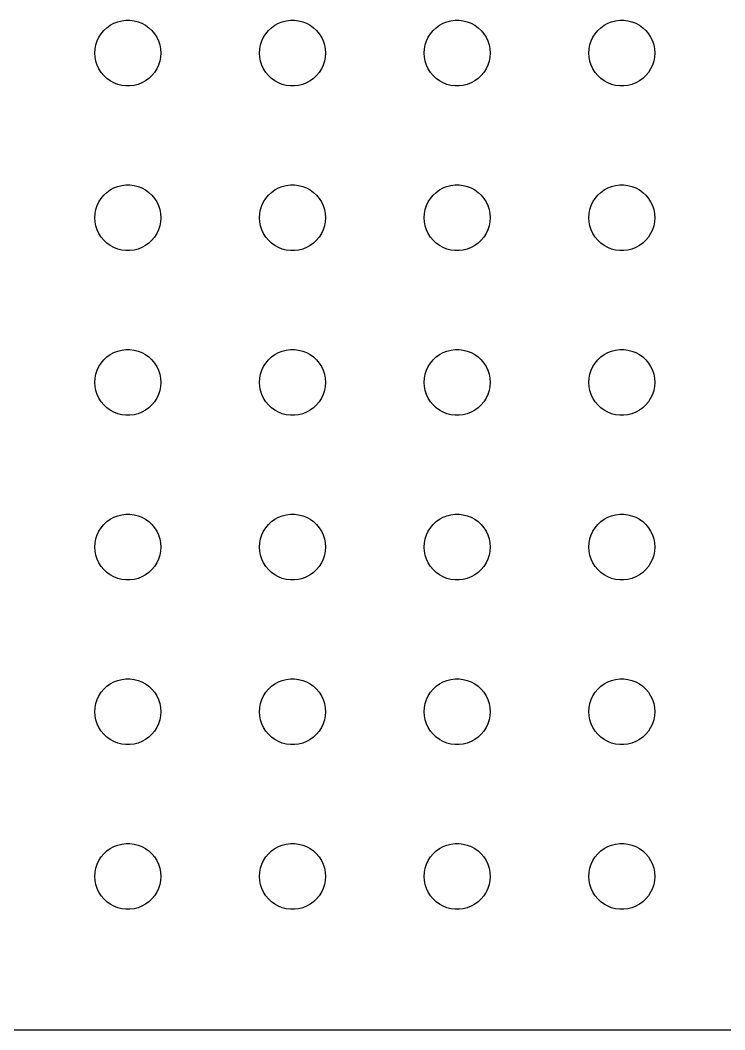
# Model space of a CAD drawing. Header units: metres. Extents: x -134 to 134, y 290 to 736.
# Drawn here: x -102.4 to -70.31, y 632.01 to 678 of the extents above; entities that cross this region are included whole.
import ezdxf

# ---------------------------------------------------------------- set-up
doc = ezdxf.new("R2010")
doc.units = ezdxf.units.M

msp = doc.modelspace()

# ---------------------------------------------------------------- linework, layer by layer
for p, q in [((-98.3037, 677.766), (-98.1387, 677.857)), ((-98.1387, 677.857), (-97.9635, 677.927)), ((-97.9635, 677.927), (-97.7811, 677.973)), ((-97.7811, 677.973), (-97.5942, 677.997)), ((-97.5942, 677.997), (-97.4058, 677.997)), ((-97.4058, 677.997), (-97.2189, 677.973)), ((-97.2189, 677.973), (-97.0365, 677.927)), ((-97.0365, 677.927), (-96.8613, 677.857)), ((-96.8613, 677.857), (-96.6963, 677.766)), ((-90.8037, 677.766), (-90.6387, 677.857)), ((-90.6387, 677.857), (-90.4635, 677.927)), ((-90.4635, 677.927), (-90.2811, 677.973)), ((-90.2811, 677.973), (-90.0942, 677.997)), ((-90.0942, 677.997), (-89.9058, 677.997)), ((-89.9058, 677.997), (-89.7189, 677.973)), ((-89.7189, 677.973), (-89.5365, 677.927)), ((-89.5365, 677.927), (-89.3613, 677.857)), ((-89.3613, 677.857), (-89.1963, 677.766)), ((-83.3037, 677.766), (-83.1387, 677.857)), ((-83.1387, 677.857), (-82.9635, 677.927)), ((-82.9635, 677.927), (-82.7811, 677.973)), ((-82.7811, 677.973), (-82.5942, 677.997)), ((-82.5942, 677.997), (-82.4058, 677.997)), ((-82.4058, 677.997), (-82.2189, 677.973)), ((-82.2189, 677.973), (-82.0365, 677.927)), ((-82.0365, 677.927), (-81.8613, 677.857)), ((-81.8613, 677.857), (-81.6963, 677.766)), ((-75.8037, 677.766), (-75.6387, 677.857)), ((-75.6387, 677.857), (-75.4635, 677.927)), ((-75.4635, 677.927), (-75.2811, 677.973)), ((-75.2811, 677.973), (-75.0942, 677.997)), ((-75.0942, 677.997), (-74.9058, 677.997)), ((-74.9058, 677.997), (-74.7189, 677.973)), ((-74.7189, 677.973), (-74.5365, 677.927)), ((-74.5365, 677.927), (-74.3613, 677.857)), ((-74.3613, 677.857), (-74.1963, 677.766)), ((-98.7135, 677.382), (-98.5934, 677.527)), ((-98.5934, 677.527), (-98.4561, 677.656)), ((-98.4561, 677.656), (-98.3037, 677.766)), ((-96.6963, 677.766), (-96.5439, 677.656)), ((-96.5439, 677.656), (-96.4065, 677.527)), ((-96.4065, 677.527), (-96.2865, 677.382)), ((-91.2135, 677.382), (-91.0934, 677.527)), ((-91.0934, 677.527), (-90.9561, 677.656)), ((-90.9561, 677.656), (-90.8037, 677.766)), ((-89.1963, 677.766), (-89.0439, 677.656)), ((-89.0439, 677.656), (-88.9065, 677.527)), ((-88.9065, 677.527), (-88.7865, 677.382)), ((-83.7135, 677.382), (-83.5934, 677.527)), ((-83.5934, 677.527), (-83.4561, 677.656)), ((-83.4561, 677.656), (-83.3037, 677.766)), ((-81.6963, 677.766), (-81.5439, 677.656)), ((-81.5439, 677.656), (-81.4065, 677.527)), ((-81.4065, 677.527), (-81.2865, 677.382)), ((-76.2135, 677.382), (-76.0934, 677.527)), ((-76.0934, 677.527), (-75.9561, 677.656)), ((-75.9561, 677.656), (-75.8037, 677.766)), ((-74.1963, 677.766), (-74.0439, 677.656)), ((-74.0439, 677.656), (-73.9065, 677.527)), ((-73.9065, 677.527), (-73.7865, 677.382)), ((-98.9529, 676.873), (-98.8947, 677.052)), ((-98.8947, 677.052), (-98.8145, 677.223)), ((-98.8145, 677.223), (-98.7135, 677.382)), ((-96.2865, 677.382), (-96.1855, 677.223)), ((-96.1855, 677.223), (-96.1053, 677.052)), ((-96.1053, 677.052), (-96.0471, 676.873)), ((-91.4529, 676.873), (-91.3947, 677.052)), ((-91.3947, 677.052), (-91.3145, 677.223)), ((-91.3145, 677.223), (-91.2135, 677.382)), ((-88.7865, 677.382), (-88.6855, 677.223)), ((-88.6855, 677.223), (-88.6053, 677.052)), ((-88.6053, 677.052), (-88.5471, 676.873)), ((-83.9529, 676.873), (-83.8947, 677.052)), ((-83.8947, 677.052), (-83.8145, 677.223)), ((-83.8145, 677.223), (-83.7135, 677.382)), ((-81.2865, 677.382), (-81.1855, 677.223)), ((-81.1855, 677.223), (-81.1053, 677.052)), ((-81.1053, 677.052), (-81.0471, 676.873)), ((-76.4529, 676.873), (-76.3947, 677.052)), ((-76.3947, 677.052), (-76.3145, 677.223)), ((-76.3145, 677.223), (-76.2135, 677.382)), ((-73.7865, 677.382), (-73.6855, 677.223)), ((-73.6855, 677.223), (-73.6053, 677.052)), ((-73.6053, 677.052), (-73.5471, 676.873)), ((-99, 676.5), (-98.9882, 676.688)), ((-98.9882, 676.312), (-99, 676.5)), ((-98.9882, 676.688), (-98.9529, 676.873)), ((-96.0471, 676.873), (-96.0118, 676.688)), ((-96.0118, 676.688), (-96, 676.5)), ((-96, 676.5), (-96.0118, 676.312)), ((-91.5, 676.5), (-91.4882, 676.688)), ((-91.4882, 676.312), (-91.5, 676.5)), ((-91.4882, 676.688), (-91.4529, 676.873)), ((-88.5471, 676.873), (-88.5118, 676.688)), ((-88.5118, 676.688), (-88.5, 676.5)), ((-88.5, 676.5), (-88.5118, 676.312)), ((-84, 676.5), (-83.9882, 676.688)), ((-83.9882, 676.312), (-84, 676.5)), ((-83.9882, 676.688), (-83.9529, 676.873)), ((-81.0471, 676.873), (-81.0118, 676.688)), ((-81.0118, 676.688), (-81, 676.5)), ((-81, 676.5), (-81.0118, 676.312)), ((-76.5, 676.5), (-76.4882, 676.688)), ((-76.4882, 676.312), (-76.5, 676.5)), ((-76.4882, 676.688), (-76.4529, 676.873)), ((-73.5471, 676.873), (-73.5118, 676.688)), ((-73.5118, 676.688), (-73.5, 676.5)), ((-73.5, 676.5), (-73.5118, 676.312)), ((-98.9529, 676.127), (-98.9882, 676.312)), ((-98.8947, 675.948), (-98.9529, 676.127)), ((-96.0471, 676.127), (-96.1053, 675.948)), ((-96.0118, 676.312), (-96.0471, 676.127)), ((-91.4529, 676.127), (-91.4882, 676.312)), ((-91.3947, 675.948), (-91.4529, 676.127)), ((-88.5471, 676.127), (-88.6053, 675.948)), ((-88.5118, 676.312), (-88.5471, 676.127)), ((-83.9529, 676.127), (-83.9882, 676.312)), ((-83.8947, 675.948), (-83.9529, 676.127)), ((-81.0471, 676.127), (-81.1053, 675.948)), ((-81.0118, 676.312), (-81.0471, 676.127)), ((-76.4529, 676.127), (-76.4882, 676.312)), ((-76.3947, 675.948), (-76.4529, 676.127)), ((-73.5471, 676.127), (-73.6053, 675.948)), ((-73.5118, 676.312), (-73.5471, 676.127)), ((-98.8145, 675.777), (-98.8947, 675.948)), ((-98.7135, 675.618), (-98.8145, 675.777)), ((-98.5934, 675.473), (-98.7135, 675.618)), ((-96.2865, 675.618), (-96.4065, 675.473)), ((-96.1855, 675.777), (-96.2865, 675.618)), ((-96.1053, 675.948), (-96.1855, 675.777)), ((-91.3145, 675.777), (-91.3947, 675.948)), ((-91.2135, 675.618), (-91.3145, 675.777)), ((-91.0934, 675.473), (-91.2135, 675.618)), ((-88.7865, 675.618), (-88.9065, 675.473)), ((-88.6855, 675.777), (-88.7865, 675.618)), ((-88.6053, 675.948), (-88.6855, 675.777)), ((-83.8145, 675.777), (-83.8947, 675.948)), ((-83.7135, 675.618), (-83.8145, 675.777)), ((-83.5934, 675.473), (-83.7135, 675.618)), ((-81.2865, 675.618), (-81.4065, 675.473)), ((-81.1855, 675.777), (-81.2865, 675.618)), ((-81.1053, 675.948), (-81.1855, 675.777)), ((-76.3145, 675.777), (-76.3947, 675.948)), ((-76.2135, 675.618), (-76.3145, 675.777)), ((-76.0934, 675.473), (-76.2135, 675.618)), ((-73.7865, 675.618), (-73.9065, 675.473)), ((-73.6855, 675.777), (-73.7865, 675.618)), ((-73.6053, 675.948), (-73.6855, 675.777)), ((-98.4561, 675.344), (-98.5934, 675.473)), ((-98.3037, 675.234), (-98.4561, 675.344)), ((-98.1387, 675.143), (-98.3037, 675.234)), ((-97.9635, 675.073), (-98.1387, 675.143)), ((-96.8613, 675.143), (-97.0365, 675.073)), ((-96.6963, 675.234), (-96.8613, 675.143)), ((-96.5439, 675.344), (-96.6963, 675.234)), ((-96.4065, 675.473), (-96.5439, 675.344)), ((-90.9561, 675.344), (-91.0934, 675.473)), ((-90.8037, 675.234), (-90.9561, 675.344)), ((-90.6387, 675.143), (-90.8037, 675.234)), ((-90.4635, 675.073), (-90.6387, 675.143)), ((-89.3613, 675.143), (-89.5365, 675.073)), ((-89.1963, 675.234), (-89.3613, 675.143)), ((-89.0439, 675.344), (-89.1963, 675.234)), ((-88.9065, 675.473), (-89.0439, 675.344)), ((-83.4561, 675.344), (-83.5934, 675.473)), ((-83.3037, 675.234), (-83.4561, 675.344)), ((-83.1387, 675.143), (-83.3037, 675.234)), ((-82.9635, 675.073), (-83.1387, 675.143)), ((-81.8613, 675.143), (-82.0365, 675.073)), ((-81.6963, 675.234), (-81.8613, 675.143)), ((-81.5439, 675.344), (-81.6963, 675.234)), ((-81.4065, 675.473), (-81.5439, 675.344)), ((-75.9561, 675.344), (-76.0934, 675.473)), ((-75.8037, 675.234), (-75.9561, 675.344)), ((-75.6387, 675.143), (-75.8037, 675.234)), ((-75.4635, 675.073), (-75.6387, 675.143)), ((-74.3613, 675.143), (-74.5365, 675.073)), ((-74.1963, 675.234), (-74.3613, 675.143)), ((-74.0439, 675.344), (-74.1963, 675.234)), ((-73.9065, 675.473), (-74.0439, 675.344)), ((-97.7811, 675.027), (-97.9635, 675.073)), ((-97.5942, 675.003), (-97.7811, 675.027)), ((-97.4058, 675.003), (-97.5942, 675.003)), ((-97.2189, 675.027), (-97.4058, 675.003)), ((-97.0365, 675.073), (-97.2189, 675.027)), ((-90.2811, 675.027), (-90.4635, 675.073)), ((-90.0942, 675.003), (-90.2811, 675.027)), ((-89.9058, 675.003), (-90.0942, 675.003)), ((-89.7189, 675.027), (-89.9058, 675.003)), ((-89.5365, 675.073), (-89.7189, 675.027)), ((-82.7811, 675.027), (-82.9635, 675.073)), ((-82.5942, 675.003), (-82.7811, 675.027)), ((-82.4058, 675.003), (-82.5942, 675.003)), ((-82.2189, 675.027), (-82.4058, 675.003)), ((-82.0365, 675.073), (-82.2189, 675.027)), ((-75.2811, 675.027), (-75.4635, 675.073)), ((-75.0942, 675.003), (-75.2811, 675.027)), ((-74.9058, 675.003), (-75.0942, 675.003)), ((-74.7189, 675.027), (-74.9058, 675.003)), ((-74.5365, 675.073), (-74.7189, 675.027)), ((-97.7811, 670.473), (-97.5942, 670.497)), ((-97.5942, 670.497), (-97.4058, 670.497)), ((-97.4058, 670.497), (-97.2189, 670.473)), ((-90.2811, 670.473), (-90.0942, 670.497)), ((-90.0942, 670.497), (-89.9058, 670.497)), ((-89.9058, 670.497), (-89.7189, 670.473)), ((-82.7811, 670.473), (-82.5942, 670.497)), ((-82.5942, 670.497), (-82.4058, 670.497)), ((-82.4058, 670.497), (-82.2189, 670.473)), ((-75.2811, 670.473), (-75.0942, 670.497)), ((-75.0942, 670.497), (-74.9058, 670.497)), ((-74.9058, 670.497), (-74.7189, 670.473)), ((-98.5934, 670.027), (-98.4561, 670.156)), ((-98.4561, 670.156), (-98.3037, 670.266)), ((-98.3037, 670.266), (-98.1387, 670.357)), ((-98.1387, 670.357), (-97.9635, 670.427)), ((-97.9635, 670.427), (-97.7811, 670.473)), ((-97.2189, 670.473), (-97.0365, 670.427)), ((-97.0365, 670.427), (-96.8613, 670.357)), ((-96.8613, 670.357), (-96.6963, 670.266)), ((-96.6963, 670.266), (-96.5439, 670.156)), ((-96.5439, 670.156), (-96.4065, 670.027)), ((-91.0934, 670.027), (-90.9561, 670.156)), ((-90.9561, 670.156), (-90.8037, 670.266)), ((-90.8037, 670.266), (-90.6387, 670.357)), ((-90.6387, 670.357), (-90.4635, 670.427)), ((-90.4635, 670.427), (-90.2811, 670.473)), ((-89.7189, 670.473), (-89.5365, 670.427)), ((-89.5365, 670.427), (-89.3613, 670.357)), ((-89.3613, 670.357), (-89.1963, 670.266)), ((-89.1963, 670.266), (-89.0439, 670.156)), ((-89.0439, 670.156), (-88.9065, 670.027)), ((-83.5934, 670.027), (-83.4561, 670.156)), ((-83.4561, 670.156), (-83.3037, 670.266)), ((-83.3037, 670.266), (-83.1387, 670.357)), ((-83.1387, 670.357), (-82.9635, 670.427)), ((-82.9635, 670.427), (-82.7811, 670.473)), ((-82.2189, 670.473), (-82.0365, 670.427)), ((-82.0365, 670.427), (-81.8613, 670.357)), ((-81.8613, 670.357), (-81.6963, 670.266)), ((-81.6963, 670.266), (-81.5439, 670.156)), ((-81.5439, 670.156), (-81.4065, 670.027)), ((-76.0934, 670.027), (-75.9561, 670.156)), ((-75.9561, 670.156), (-75.8037, 670.266)), ((-75.8037, 670.266), (-75.6387, 670.357)), ((-75.6387, 670.357), (-75.4635, 670.427)), ((-75.4635, 670.427), (-75.2811, 670.473)), ((-74.7189, 670.473), (-74.5365, 670.427)), ((-74.5365, 670.427), (-74.3613, 670.357)), ((-74.3613, 670.357), (-74.1963, 670.266)), ((-74.1963, 670.266), (-74.0439, 670.156)), ((-74.0439, 670.156), (-73.9065, 670.027)), ((-98.8947, 669.552), (-98.8145, 669.723)), ((-98.8145, 669.723), (-98.7135, 669.882)), ((-98.7135, 669.882), (-98.5934, 670.027)), ((-96.4065, 670.027), (-96.2865, 669.882)), ((-96.2865, 669.882), (-96.1855, 669.723)), ((-96.1855, 669.723), (-96.1053, 669.552)), ((-91.3947, 669.552), (-91.3145, 669.723)), ((-91.3145, 669.723), (-91.2135, 669.882)), ((-91.2135, 669.882), (-91.0934, 670.027)), ((-88.9065, 670.027), (-88.7865, 669.882)), ((-88.7865, 669.882), (-88.6855, 669.723)), ((-88.6855, 669.723), (-88.6053, 669.552)), ((-83.8947, 669.552), (-83.8145, 669.723)), ((-83.8145, 669.723), (-83.7135, 669.882)), ((-83.7135, 669.882), (-83.5934, 670.027)), ((-81.4065, 670.027), (-81.2865, 669.882)), ((-81.2865, 669.882), (-81.1855, 669.723)), ((-81.1855, 669.723), (-81.1053, 669.552)), ((-76.3947, 669.552), (-76.3145, 669.723)), ((-76.3145, 669.723), (-76.2135, 669.882)), ((-76.2135, 669.882), (-76.0934, 670.027)), ((-73.9065, 670.027), (-73.7865, 669.882)), ((-73.7865, 669.882), (-73.6855, 669.723)), ((-73.6855, 669.723), (-73.6053, 669.552)), ((-99, 669), (-98.9882, 669.188)), ((-98.9882, 669.188), (-98.9529, 669.373)), ((-98.9529, 669.373), (-98.8947, 669.552)), ((-96.1053, 669.552), (-96.0471, 669.373)), ((-96.0471, 669.373), (-96.0118, 669.188)), ((-96.0118, 669.188), (-96, 669)), ((-91.5, 669), (-91.4882, 669.188)), ((-91.4882, 669.188), (-91.4529, 669.373)), ((-91.4529, 669.373), (-91.3947, 669.552)), ((-88.6053, 669.552), (-88.5471, 669.373)), ((-88.5471, 669.373), (-88.5118, 669.188)), ((-88.5118, 669.188), (-88.5, 669)), ((-84, 669), (-83.9882, 669.188)), ((-83.9882, 669.188), (-83.9529, 669.373)), ((-83.9529, 669.373), (-83.8947, 669.552)), ((-81.1053, 669.552), (-81.0471, 669.373)), ((-81.0471, 669.373), (-81.0118, 669.188)), ((-81.0118, 669.188), (-81, 669)), ((-76.5, 669), (-76.4882, 669.188)), ((-76.4882, 669.188), (-76.4529, 669.373)), ((-76.4529, 669.373), (-76.3947, 669.552)), ((-73.6053, 669.552), (-73.5471, 669.373)), ((-73.5471, 669.373), (-73.5118, 669.188)), ((-73.5118, 669.188), (-73.5, 669)), ((-98.9882, 668.812), (-99, 669)), ((-98.9529, 668.627), (-98.9882, 668.812)), ((-96.0118, 668.812), (-96.0471, 668.627)), ((-96, 669), (-96.0118, 668.812)), ((-91.4882, 668.812), (-91.5, 669)), ((-91.4529, 668.627), (-91.4882, 668.812)), ((-88.5118, 668.812), (-88.5471, 668.627)), ((-88.5, 669), (-88.5118, 668.812)), ((-83.9882, 668.812), (-84, 669)), ((-83.9529, 668.627), (-83.9882, 668.812)), ((-81.0118, 668.812), (-81.0471, 668.627)), ((-81, 669), (-81.0118, 668.812)), ((-76.4882, 668.812), (-76.5, 669)), ((-76.4529, 668.627), (-76.4882, 668.812)), ((-73.5118, 668.812), (-73.5471, 668.627)), ((-73.5, 669), (-73.5118, 668.812)), ((-98.8947, 668.448), (-98.9529, 668.627)), ((-98.8145, 668.277), (-98.8947, 668.448)), ((-98.7135, 668.118), (-98.8145, 668.277)), ((-96.1855, 668.277), (-96.2865, 668.118)), ((-96.1053, 668.448), (-96.1855, 668.277)), ((-96.0471, 668.627), (-96.1053, 668.448)), ((-91.3947, 668.448), (-91.4529, 668.627)), ((-91.3145, 668.277), (-91.3947, 668.448)), ((-91.2135, 668.118), (-91.3145, 668.277)), ((-88.6855, 668.277), (-88.7865, 668.118)), ((-88.6053, 668.448), (-88.6855, 668.277)), ((-88.5471, 668.627), (-88.6053, 668.448)), ((-83.8947, 668.448), (-83.9529, 668.627)), ((-83.8145, 668.277), (-83.8947, 668.448)), ((-83.7135, 668.118), (-83.8145, 668.277)), ((-81.1855, 668.277), (-81.2865, 668.118)), ((-81.1053, 668.448), (-81.1855, 668.277)), ((-81.0471, 668.627), (-81.1053, 668.448)), ((-76.3947, 668.448), (-76.4529, 668.627)), ((-76.3145, 668.277), (-76.3947, 668.448)), ((-76.2135, 668.118), (-76.3145, 668.277)), ((-73.6855, 668.277), (-73.7865, 668.118)), ((-73.6053, 668.448), (-73.6855, 668.277)), ((-73.5471, 668.627), (-73.6053, 668.448)), ((-98.5934, 667.973), (-98.7135, 668.118)), ((-98.4561, 667.844), (-98.5934, 667.973)), ((-98.3037, 667.734), (-98.4561, 667.844)), ((-98.1387, 667.643), (-98.3037, 667.734)), ((-96.6963, 667.734), (-96.8613, 667.643)), ((-96.5439, 667.844), (-96.6963, 667.734)), ((-96.4065, 667.973), (-96.5439, 667.844)), ((-96.2865, 668.118), (-96.4065, 667.973)), ((-91.0934, 667.973), (-91.2135, 668.118)), ((-90.9561, 667.844), (-91.0934, 667.973)), ((-90.8037, 667.734), (-90.9561, 667.844)), ((-90.6387, 667.643), (-90.8037, 667.734)), ((-89.1963, 667.734), (-89.3613, 667.643)), ((-89.0439, 667.844), (-89.1963, 667.734)), ((-88.9065, 667.973), (-89.0439, 667.844)), ((-88.7865, 668.118), (-88.9065, 667.973)), ((-83.5934, 667.973), (-83.7135, 668.118)), ((-83.4561, 667.844), (-83.5934, 667.973)), ((-83.3037, 667.734), (-83.4561, 667.844)), ((-83.1387, 667.643), (-83.3037, 667.734)), ((-81.6963, 667.734), (-81.8613, 667.643)), ((-81.5439, 667.844), (-81.6963, 667.734)), ((-81.4065, 667.973), (-81.5439, 667.844)), ((-81.2865, 668.118), (-81.4065, 667.973)), ((-76.0934, 667.973), (-76.2135, 668.118)), ((-75.9561, 667.844), (-76.0934, 667.973)), ((-75.8037, 667.734), (-75.9561, 667.844)), ((-75.6387, 667.643), (-75.8037, 667.734)), ((-74.1963, 667.734), (-74.3613, 667.643)), ((-74.0439, 667.844), (-74.1963, 667.734)), ((-73.9065, 667.973), (-74.0439, 667.844)), ((-73.7865, 668.118), (-73.9065, 667.973)), ((-97.9635, 667.573), (-98.1387, 667.643)), ((-97.7811, 667.527), (-97.9635, 667.573)), ((-97.5942, 667.503), (-97.7811, 667.527)), ((-97.4058, 667.503), (-97.5942, 667.503)), ((-97.2189, 667.527), (-97.4058, 667.503)), ((-97.0365, 667.573), (-97.2189, 667.527)), ((-96.8613, 667.643), (-97.0365, 667.573)), ((-90.4635, 667.573), (-90.6387, 667.643)), ((-90.2811, 667.527), (-90.4635, 667.573)), ((-90.0942, 667.503), (-90.2811, 667.527)), ((-89.9058, 667.503), (-90.0942, 667.503)), ((-89.7189, 667.527), (-89.9058, 667.503)), ((-89.5365, 667.573), (-89.7189, 667.527)), ((-89.3613, 667.643), (-89.5365, 667.573)), ((-82.9635, 667.573), (-83.1387, 667.643)), ((-82.7811, 667.527), (-82.9635, 667.573)), ((-82.5942, 667.503), (-82.7811, 667.527)), ((-82.4058, 667.503), (-82.5942, 667.503)), ((-82.2189, 667.527), (-82.4058, 667.503)), ((-82.0365, 667.573), (-82.2189, 667.527)), ((-81.8613, 667.643), (-82.0365, 667.573)), ((-75.4635, 667.573), (-75.6387, 667.643)), ((-75.2811, 667.527), (-75.4635, 667.573)), ((-75.0942, 667.503), (-75.2811, 667.527)), ((-74.9058, 667.503), (-75.0942, 667.503)), ((-74.7189, 667.527), (-74.9058, 667.503)), ((-74.5365, 667.573), (-74.7189, 667.527)), ((-74.3613, 667.643), (-74.5365, 667.573)), ((-98.4561, 662.656), (-98.3037, 662.766)), ((-98.3037, 662.766), (-98.1387, 662.857)), ((-98.1387, 662.857), (-97.9635, 662.927)), ((-97.9635, 662.927), (-97.7811, 662.973)), ((-97.7811, 662.973), (-97.5942, 662.997)), ((-97.5942, 662.997), (-97.4058, 662.997)), ((-97.4058, 662.997), (-97.2189, 662.973)), ((-97.2189, 662.973), (-97.0365, 662.927)), ((-97.0365, 662.927), (-96.8613, 662.857)), ((-96.8613, 662.857), (-96.6963, 662.766)), ((-96.6963, 662.766), (-96.5439, 662.656)), ((-90.9561, 662.656), (-90.8037, 662.766)), ((-90.8037, 662.766), (-90.6387, 662.857)), ((-90.6387, 662.857), (-90.4635, 662.927)), ((-90.4635, 662.927), (-90.2811, 662.973)), ((-90.2811, 662.973), (-90.0942, 662.997)), ((-90.0942, 662.997), (-89.9058, 662.997)), ((-89.9058, 662.997), (-89.7189, 662.973)), ((-89.7189, 662.973), (-89.5365, 662.927)), ((-89.5365, 662.927), (-89.3613, 662.857)), ((-89.3613, 662.857), (-89.1963, 662.766)), ((-89.1963, 662.766), (-89.0439, 662.656)), ((-83.4561, 662.656), (-83.3037, 662.766)), ((-83.3037, 662.766), (-83.1387, 662.857)), ((-83.1387, 662.857), (-82.9635, 662.927)), ((-82.9635, 662.927), (-82.7811, 662.973)), ((-82.7811, 662.973), (-82.5942, 662.997)), ((-82.5942, 662.997), (-82.4058, 662.997)), ((-82.4058, 662.997), (-82.2189, 662.973)), ((-82.2189, 662.973), (-82.0365, 662.927)), ((-82.0365, 662.927), (-81.8613, 662.857)), ((-81.8613, 662.857), (-81.6963, 662.766)), ((-81.6963, 662.766), (-81.5439, 662.656)), ((-75.9561, 662.656), (-75.8037, 662.766)), ((-75.8037, 662.766), (-75.6387, 662.857)), ((-75.6387, 662.857), (-75.4635, 662.927)), ((-75.4635, 662.927), (-75.2811, 662.973)), ((-75.2811, 662.973), (-75.0942, 662.997)), ((-75.0942, 662.997), (-74.9058, 662.997)), ((-74.9058, 662.997), (-74.7189, 662.973)), ((-74.7189, 662.973), (-74.5365, 662.927)), ((-74.5365, 662.927), (-74.3613, 662.857)), ((-74.3613, 662.857), (-74.1963, 662.766)), ((-74.1963, 662.766), (-74.0439, 662.656)), ((-98.8947, 662.052), (-98.8145, 662.223)), ((-98.8145, 662.223), (-98.7135, 662.382)), ((-98.7135, 662.382), (-98.5934, 662.527)), ((-98.5934, 662.527), (-98.4561, 662.656)), ((-96.5439, 662.656), (-96.4065, 662.527)), ((-96.4065, 662.527), (-96.2865, 662.382)), ((-96.2865, 662.382), (-96.1855, 662.223)), ((-96.1855, 662.223), (-96.1053, 662.052)), ((-91.3947, 662.052), (-91.3145, 662.223)), ((-91.3145, 662.223), (-91.2135, 662.382)), ((-91.2135, 662.382), (-91.0934, 662.527)), ((-91.0934, 662.527), (-90.9561, 662.656)), ((-89.0439, 662.656), (-88.9065, 662.527)), ((-88.9065, 662.527), (-88.7865, 662.382)), ((-88.7865, 662.382), (-88.6855, 662.223)), ((-88.6855, 662.223), (-88.6053, 662.052)), ((-83.8947, 662.052), (-83.8145, 662.223)), ((-83.8145, 662.223), (-83.7135, 662.382)), ((-83.7135, 662.382), (-83.5934, 662.527)), ((-83.5934, 662.527), (-83.4561, 662.656)), ((-81.5439, 662.656), (-81.4065, 662.527)), ((-81.4065, 662.527), (-81.2865, 662.382)), ((-81.2865, 662.382), (-81.1855, 662.223)), ((-81.1855, 662.223), (-81.1053, 662.052)), ((-76.3947, 662.052), (-76.3145, 662.223)), ((-76.3145, 662.223), (-76.2135, 662.382)), ((-76.2135, 662.382), (-76.0934, 662.527)), ((-76.0934, 662.527), (-75.9561, 662.656)), ((-74.0439, 662.656), (-73.9065, 662.527)), ((-73.9065, 662.527), (-73.7865, 662.382)), ((-73.7865, 662.382), (-73.6855, 662.223)), ((-73.6855, 662.223), (-73.6053, 662.052)), ((-98.9882, 661.688), (-98.9529, 661.873)), ((-98.9529, 661.873), (-98.8947, 662.052)), ((-96.1053, 662.052), (-96.0471, 661.873)), ((-96.0471, 661.873), (-96.0118, 661.688)), ((-91.4882, 661.688), (-91.4529, 661.873)), ((-91.4529, 661.873), (-91.3947, 662.052)), ((-88.6053, 662.052), (-88.5471, 661.873)), ((-88.5471, 661.873), (-88.5118, 661.688)), ((-83.9882, 661.688), (-83.9529, 661.873)), ((-83.9529, 661.873), (-83.8947, 662.052)), ((-81.1053, 662.052), (-81.0471, 661.873)), ((-81.0471, 661.873), (-81.0118, 661.688)), ((-76.4882, 661.688), (-76.4529, 661.873)), ((-76.4529, 661.873), (-76.3947, 662.052)), ((-73.6053, 662.052), (-73.5471, 661.873)), ((-73.5471, 661.873), (-73.5118, 661.688)), ((-99, 661.5), (-98.9882, 661.688)), ((-98.9882, 661.312), (-99, 661.5)), ((-98.9529, 661.127), (-98.9882, 661.312)), ((-96.0118, 661.312), (-96.0471, 661.127)), ((-96.0118, 661.688), (-96, 661.5)), ((-96, 661.5), (-96.0118, 661.312)), ((-91.5, 661.5), (-91.4882, 661.688)), ((-91.4882, 661.312), (-91.5, 661.5)), ((-91.4529, 661.127), (-91.4882, 661.312)), ((-88.5118, 661.312), (-88.5471, 661.127)), ((-88.5118, 661.688), (-88.5, 661.5)), ((-88.5, 661.5), (-88.5118, 661.312)), ((-84, 661.5), (-83.9882, 661.688)), ((-83.9882, 661.312), (-84, 661.5)), ((-83.9529, 661.127), (-83.9882, 661.312)), ((-81.0118, 661.312), (-81.0471, 661.127)), ((-81.0118, 661.688), (-81, 661.5)), ((-81, 661.5), (-81.0118, 661.312)), ((-76.5, 661.5), (-76.4882, 661.688)), ((-76.4882, 661.312), (-76.5, 661.5)), ((-76.4529, 661.127), (-76.4882, 661.312)), ((-73.5118, 661.312), (-73.5471, 661.127)), ((-73.5118, 661.688), (-73.5, 661.5)), ((-73.5, 661.5), (-73.5118, 661.312)), ((-98.8947, 660.948), (-98.9529, 661.127)), ((-98.8145, 660.777), (-98.8947, 660.948)), ((-96.1053, 660.948), (-96.1855, 660.777)), ((-96.0471, 661.127), (-96.1053, 660.948)), ((-91.3947, 660.948), (-91.4529, 661.127)), ((-91.3145, 660.777), (-91.3947, 660.948)), ((-88.6053, 660.948), (-88.6855, 660.777)), ((-88.5471, 661.127), (-88.6053, 660.948)), ((-83.8947, 660.948), (-83.9529, 661.127)), ((-83.8145, 660.777), (-83.8947, 660.948)), ((-81.1053, 660.948), (-81.1855, 660.777)), ((-81.0471, 661.127), (-81.1053, 660.948)), ((-76.3947, 660.948), (-76.4529, 661.127)), ((-76.3145, 660.777), (-76.3947, 660.948)), ((-73.6053, 660.948), (-73.6855, 660.777)), ((-73.5471, 661.127), (-73.6053, 660.948)), ((-98.7135, 660.618), (-98.8145, 660.777)), ((-98.5934, 660.473), (-98.7135, 660.618)), ((-98.4561, 660.344), (-98.5934, 660.473)), ((-96.4065, 660.473), (-96.5439, 660.344)), ((-96.2865, 660.618), (-96.4065, 660.473)), ((-96.1855, 660.777), (-96.2865, 660.618)), ((-91.2135, 660.618), (-91.3145, 660.777)), ((-91.0934, 660.473), (-91.2135, 660.618)), ((-90.9561, 660.344), (-91.0934, 660.473)), ((-88.9065, 660.473), (-89.0439, 660.344)), ((-88.7865, 660.618), (-88.9065, 660.473)), ((-88.6855, 660.777), (-88.7865, 660.618)), ((-83.7135, 660.618), (-83.8145, 660.777)), ((-83.5934, 660.473), (-83.7135, 660.618)), ((-83.4561, 660.344), (-83.5934, 660.473)), ((-81.4065, 660.473), (-81.5439, 660.344)), ((-81.2865, 660.618), (-81.4065, 660.473)), ((-81.1855, 660.777), (-81.2865, 660.618)), ((-76.2135, 660.618), (-76.3145, 660.777)), ((-76.0934, 660.473), (-76.2135, 660.618)), ((-75.9561, 660.344), (-76.0934, 660.473)), ((-73.9065, 660.473), (-74.0439, 660.344)), ((-73.7865, 660.618), (-73.9065, 660.473)), ((-73.6855, 660.777), (-73.7865, 660.618)), ((-98.3037, 660.234), (-98.4561, 660.344)), ((-98.1387, 660.143), (-98.3037, 660.234)), ((-97.9635, 660.073), (-98.1387, 660.143)), ((-97.7811, 660.027), (-97.9635, 660.073)), ((-97.5942, 660.003), (-97.7811, 660.027)), ((-97.4058, 660.003), (-97.5942, 660.003)), ((-97.2189, 660.027), (-97.4058, 660.003)), ((-97.0365, 660.073), (-97.2189, 660.027)), ((-96.8613, 660.143), (-97.0365, 660.073)), ((-96.6963, 660.234), (-96.8613, 660.143)), ((-96.5439, 660.344), (-96.6963, 660.234)), ((-90.8037, 660.234), (-90.9561, 660.344)), ((-90.6387, 660.143), (-90.8037, 660.234)), ((-90.4635, 660.073), (-90.6387, 660.143)), ((-90.2811, 660.027), (-90.4635, 660.073)), ((-90.0942, 660.003), (-90.2811, 660.027)), ((-89.9058, 660.003), (-90.0942, 660.003)), ((-89.7189, 660.027), (-89.9058, 660.003)), ((-89.5365, 660.073), (-89.7189, 660.027)), ((-89.3613, 660.143), (-89.5365, 660.073)), ((-89.1963, 660.234), (-89.3613, 660.143)), ((-89.0439, 660.344), (-89.1963, 660.234)), ((-83.3037, 660.234), (-83.4561, 660.344)), ((-83.1387, 660.143), (-83.3037, 660.234)), ((-82.9635, 660.073), (-83.1387, 660.143)), ((-82.7811, 660.027), (-82.9635, 660.073)), ((-82.5942, 660.003), (-82.7811, 660.027)), ((-82.4058, 660.003), (-82.5942, 660.003)), ((-82.2189, 660.027), (-82.4058, 660.003)), ((-82.0365, 660.073), (-82.2189, 660.027)), ((-81.8613, 660.143), (-82.0365, 660.073)), ((-81.6963, 660.234), (-81.8613, 660.143)), ((-81.5439, 660.344), (-81.6963, 660.234)), ((-75.8037, 660.234), (-75.9561, 660.344)), ((-75.6387, 660.143), (-75.8037, 660.234)), ((-75.4635, 660.073), (-75.6387, 660.143)), ((-75.2811, 660.027), (-75.4635, 660.073)), ((-75.0942, 660.003), (-75.2811, 660.027)), ((-74.9058, 660.003), (-75.0942, 660.003)), ((-74.7189, 660.027), (-74.9058, 660.003)), ((-74.5365, 660.073), (-74.7189, 660.027)), ((-74.3613, 660.143), (-74.5365, 660.073)), ((-74.1963, 660.234), (-74.3613, 660.143)), ((-74.0439, 660.344), (-74.1963, 660.234)), ((-98.3037, 655.266), (-98.1387, 655.357)), ((-98.1387, 655.357), (-97.9635, 655.427)), ((-97.9635, 655.427), (-97.7811, 655.473)), ((-97.7811, 655.473), (-97.5942, 655.497)), ((-97.5942, 655.497), (-97.4058, 655.497)), ((-97.4058, 655.497), (-97.2189, 655.473)), ((-97.2189, 655.473), (-97.0365, 655.427)), ((-97.0365, 655.427), (-96.8613, 655.357)), ((-96.8613, 655.357), (-96.6963, 655.266)), ((-90.8037, 655.266), (-90.6387, 655.357)), ((-90.6387, 655.357), (-90.4635, 655.427)), ((-90.4635, 655.427), (-90.2811, 655.473)), ((-90.2811, 655.473), (-90.0942, 655.497)), ((-90.0942, 655.497), (-89.9058, 655.497)), ((-89.9058, 655.497), (-89.7189, 655.473)), ((-89.7189, 655.473), (-89.5365, 655.427)), ((-89.5365, 655.427), (-89.3613, 655.357)), ((-89.3613, 655.357), (-89.1963, 655.266)), ((-83.3037, 655.266), (-83.1387, 655.357)), ((-83.1387, 655.357), (-82.9635, 655.427)), ((-82.9635, 655.427), (-82.7811, 655.473)), ((-82.7811, 655.473), (-82.5942, 655.497)), ((-82.5942, 655.497), (-82.4058, 655.497)), ((-82.4058, 655.497), (-82.2189, 655.473)), ((-82.2189, 655.473), (-82.0365, 655.427)), ((-82.0365, 655.427), (-81.8613, 655.357)), ((-81.8613, 655.357), (-81.6963, 655.266)), ((-75.8037, 655.266), (-75.6387, 655.357)), ((-75.6387, 655.357), (-75.4635, 655.427)), ((-75.4635, 655.427), (-75.2811, 655.473)), ((-75.2811, 655.473), (-75.0942, 655.497)), ((-75.0942, 655.497), (-74.9058, 655.497)), ((-74.9058, 655.497), (-74.7189, 655.473)), ((-74.7189, 655.473), (-74.5365, 655.427)), ((-74.5365, 655.427), (-74.3613, 655.357)), ((-74.3613, 655.357), (-74.1963, 655.266)), ((-98.8145, 654.723), (-98.7135, 654.882)), ((-98.7135, 654.882), (-98.5934, 655.027)), ((-98.5934, 655.027), (-98.4561, 655.156)), ((-98.4561, 655.156), (-98.3037, 655.266)), ((-96.6963, 655.266), (-96.5439, 655.156)), ((-96.5439, 655.156), (-96.4065, 655.027)), ((-96.4065, 655.027), (-96.2865, 654.882)), ((-96.2865, 654.882), (-96.1855, 654.723)), ((-91.3145, 654.723), (-91.2135, 654.882)), ((-91.2135, 654.882), (-91.0934, 655.027)), ((-91.0934, 655.027), (-90.9561, 655.156)), ((-90.9561, 655.156), (-90.8037, 655.266)), ((-89.1963, 655.266), (-89.0439, 655.156)), ((-89.0439, 655.156), (-88.9065, 655.027)), ((-88.9065, 655.027), (-88.7865, 654.882)), ((-88.7865, 654.882), (-88.6855, 654.723)), ((-83.8145, 654.723), (-83.7135, 654.882)), ((-83.7135, 654.882), (-83.5934, 655.027)), ((-83.5934, 655.027), (-83.4561, 655.156)), ((-83.4561, 655.156), (-83.3037, 655.266)), ((-81.6963, 655.266), (-81.5439, 655.156)), ((-81.5439, 655.156), (-81.4065, 655.027)), ((-81.4065, 655.027), (-81.2865, 654.882)), ((-81.2865, 654.882), (-81.1855, 654.723)), ((-76.3145, 654.723), (-76.2135, 654.882)), ((-76.2135, 654.882), (-76.0934, 655.027)), ((-76.0934, 655.027), (-75.9561, 655.156)), ((-75.9561, 655.156), (-75.8037, 655.266)), ((-74.1963, 655.266), (-74.0439, 655.156)), ((-74.0439, 655.156), (-73.9065, 655.027)), ((-73.9065, 655.027), (-73.7865, 654.882)), ((-73.7865, 654.882), (-73.6855, 654.723)), ((-98.9529, 654.373), (-98.8947, 654.552)), ((-98.8947, 654.552), (-98.8145, 654.723)), ((-96.1855, 654.723), (-96.1053, 654.552)), ((-96.1053, 654.552), (-96.0471, 654.373)), ((-91.4529, 654.373), (-91.3947, 654.552)), ((-91.3947, 654.552), (-91.3145, 654.723)), ((-88.6855, 654.723), (-88.6053, 654.552)), ((-88.6053, 654.552), (-88.5471, 654.373)), ((-83.9529, 654.373), (-83.8947, 654.552)), ((-83.8947, 654.552), (-83.8145, 654.723)), ((-81.1855, 654.723), (-81.1053, 654.552)), ((-81.1053, 654.552), (-81.0471, 654.373)), ((-76.4529, 654.373), (-76.3947, 654.552)), ((-76.3947, 654.552), (-76.3145, 654.723)), ((-73.6855, 654.723), (-73.6053, 654.552)), ((-73.6053, 654.552), (-73.5471, 654.373)), ((-99, 654), (-98.9882, 654.188)), ((-98.9882, 653.812), (-99, 654)), ((-98.9882, 654.188), (-98.9529, 654.373)), ((-96.0471, 654.373), (-96.0118, 654.188)), ((-96.0118, 654.188), (-96, 654)), ((-96, 654), (-96.0118, 653.812)), ((-91.5, 654), (-91.4882, 654.188)), ((-91.4882, 653.812), (-91.5, 654)), ((-91.4882, 654.188), (-91.4529, 654.373)), ((-88.5471, 654.373), (-88.5118, 654.188)), ((-88.5118, 654.188), (-88.5, 654)), ((-88.5, 654), (-88.5118, 653.812)), ((-84, 654), (-83.9882, 654.188)), ((-83.9882, 653.812), (-84, 654)), ((-83.9882, 654.188), (-83.9529, 654.373)), ((-81.0471, 654.373), (-81.0118, 654.188)), ((-81.0118, 654.188), (-81, 654)), ((-81, 654), (-81.0118, 653.812)), ((-76.5, 654), (-76.4882, 654.188)), ((-76.4882, 653.812), (-76.5, 654)), ((-76.4882, 654.188), (-76.4529, 654.373)), ((-73.5471, 654.373), (-73.5118, 654.188)), ((-73.5118, 654.188), (-73.5, 654)), ((-73.5, 654), (-73.5118, 653.812)), ((-98.9529, 653.627), (-98.9882, 653.812)), ((-98.8947, 653.448), (-98.9529, 653.627)), ((-96.0471, 653.627), (-96.1053, 653.448)), ((-96.0118, 653.812), (-96.0471, 653.627)), ((-91.4529, 653.627), (-91.4882, 653.812)), ((-91.3947, 653.448), (-91.4529, 653.627)), ((-88.5471, 653.627), (-88.6053, 653.448)), ((-88.5118, 653.812), (-88.5471, 653.627)), ((-83.9529, 653.627), (-83.9882, 653.812)), ((-83.8947, 653.448), (-83.9529, 653.627)), ((-81.0471, 653.627), (-81.1053, 653.448)), ((-81.0118, 653.812), (-81.0471, 653.627)), ((-76.4529, 653.627), (-76.4882, 653.812)), ((-76.3947, 653.448), (-76.4529, 653.627)), ((-73.5471, 653.627), (-73.6053, 653.448)), ((-73.5118, 653.812), (-73.5471, 653.627)), ((-98.8145, 653.277), (-98.8947, 653.448)), ((-98.7135, 653.118), (-98.8145, 653.277)), ((-98.5934, 652.973), (-98.7135, 653.118)), ((-96.2865, 653.118), (-96.4065, 652.973)), ((-96.1855, 653.277), (-96.2865, 653.118)), ((-96.1053, 653.448), (-96.1855, 653.277)), ((-91.3145, 653.277), (-91.3947, 653.448)), ((-91.2135, 653.118), (-91.3145, 653.277)), ((-91.0934, 652.973), (-91.2135, 653.118)), ((-88.7865, 653.118), (-88.9065, 652.973)), ((-88.6855, 653.277), (-88.7865, 653.118)), ((-88.6053, 653.448), (-88.6855, 653.277)), ((-83.8145, 653.277), (-83.8947, 653.448)), ((-83.7135, 653.118), (-83.8145, 653.277)), ((-83.5934, 652.973), (-83.7135, 653.118)), ((-81.2865, 653.118), (-81.4065, 652.973)), ((-81.1855, 653.277), (-81.2865, 653.118)), ((-81.1053, 653.448), (-81.1855, 653.277)), ((-76.3145, 653.277), (-76.3947, 653.448)), ((-76.2135, 653.118), (-76.3145, 653.277)), ((-76.0934, 652.973), (-76.2135, 653.118)), ((-73.7865, 653.118), (-73.9065, 652.973)), ((-73.6855, 653.277), (-73.7865, 653.118)), ((-73.6053, 653.448), (-73.6855, 653.277)), ((-98.4561, 652.844), (-98.5934, 652.973)), ((-98.3037, 652.734), (-98.4561, 652.844)), ((-98.1387, 652.643), (-98.3037, 652.734)), ((-97.9635, 652.573), (-98.1387, 652.643)), ((-97.7811, 652.527), (-97.9635, 652.573)), ((-97.0365, 652.573), (-97.2189, 652.527)), ((-96.8613, 652.643), (-97.0365, 652.573)), ((-96.6963, 652.734), (-96.8613, 652.643)), ((-96.5439, 652.844), (-96.6963, 652.734)), ((-96.4065, 652.973), (-96.5439, 652.844)), ((-90.9561, 652.844), (-91.0934, 652.973)), ((-90.8037, 652.734), (-90.9561, 652.844)), ((-90.6387, 652.643), (-90.8037, 652.734)), ((-90.4635, 652.573), (-90.6387, 652.643)), ((-90.2811, 652.527), (-90.4635, 652.573)), ((-89.5365, 652.573), (-89.7189, 652.527)), ((-89.3613, 652.643), (-89.5365, 652.573)), ((-89.1963, 652.734), (-89.3613, 652.643)), ((-89.0439, 652.844), (-89.1963, 652.734)), ((-88.9065, 652.973), (-89.0439, 652.844)), ((-83.4561, 652.844), (-83.5934, 652.973)), ((-83.3037, 652.734), (-83.4561, 652.844)), ((-83.1387, 652.643), (-83.3037, 652.734)), ((-82.9635, 652.573), (-83.1387, 652.643)), ((-82.7811, 652.527), (-82.9635, 652.573)), ((-82.0365, 652.573), (-82.2189, 652.527)), ((-81.8613, 652.643), (-82.0365, 652.573)), ((-81.6963, 652.734), (-81.8613, 652.643)), ((-81.5439, 652.844), (-81.6963, 652.734)), ((-81.4065, 652.973), (-81.5439, 652.844)), ((-75.9561, 652.844), (-76.0934, 652.973)), ((-75.8037, 652.734), (-75.9561, 652.844)), ((-75.6387, 652.643), (-75.8037, 652.734)), ((-75.4635, 652.573), (-75.6387, 652.643)), ((-75.2811, 652.527), (-75.4635, 652.573)), ((-74.5365, 652.573), (-74.7189, 652.527)), ((-74.3613, 652.643), (-74.5365, 652.573)), ((-74.1963, 652.734), (-74.3613, 652.643)), ((-74.0439, 652.844), (-74.1963, 652.734)), ((-73.9065, 652.973), (-74.0439, 652.844)), ((-97.5942, 652.503), (-97.7811, 652.527)), ((-97.4058, 652.503), (-97.5942, 652.503)), ((-97.2189, 652.527), (-97.4058, 652.503)), ((-90.0942, 652.503), (-90.2811, 652.527)), ((-89.9058, 652.503), (-90.0942, 652.503)), ((-89.7189, 652.527), (-89.9058, 652.503)), ((-82.5942, 652.503), (-82.7811, 652.527)), ((-82.4058, 652.503), (-82.5942, 652.503)), ((-82.2189, 652.527), (-82.4058, 652.503)), ((-75.0942, 652.503), (-75.2811, 652.527)), ((-74.9058, 652.503), (-75.0942, 652.503)), ((-74.7189, 652.527), (-74.9058, 652.503)), ((-97.9635, 647.927), (-97.7811, 647.973)), ((-97.7811, 647.973), (-97.5942, 647.997)), ((-97.5942, 647.997), (-97.4058, 647.997)), ((-97.4058, 647.997), (-97.2189, 647.973)), ((-97.2189, 647.973), (-97.0365, 647.927)), ((-90.4635, 647.927), (-90.2811, 647.973)), ((-90.2811, 647.973), (-90.0942, 647.997)), ((-90.0942, 647.997), (-89.9058, 647.997)), ((-89.9058, 647.997), (-89.7189, 647.973)), ((-89.7189, 647.973), (-89.5365, 647.927)), ((-82.9635, 647.927), (-82.7811, 647.973)), ((-82.7811, 647.973), (-82.5942, 647.997)), ((-82.5942, 647.997), (-82.4058, 647.997)), ((-82.4058, 647.997), (-82.2189, 647.973)), ((-82.2189, 647.973), (-82.0365, 647.927)), ((-75.4635, 647.927), (-75.2811, 647.973)), ((-75.2811, 647.973), (-75.0942, 647.997)), ((-75.0942, 647.997), (-74.9058, 647.997)), ((-74.9058, 647.997), (-74.7189, 647.973)), ((-74.7189, 647.973), (-74.5365, 647.927)), ((-98.7135, 647.382), (-98.5934, 647.527)), ((-98.5934, 647.527), (-98.4561, 647.656)), ((-98.4561, 647.656), (-98.3037, 647.766)), ((-98.3037, 647.766), (-98.1387, 647.857)), ((-98.1387, 647.857), (-97.9635, 647.927)), ((-97.0365, 647.927), (-96.8613, 647.857)), ((-96.8613, 647.857), (-96.6963, 647.766)), ((-96.6963, 647.766), (-96.5439, 647.656)), ((-96.5439, 647.656), (-96.4065, 647.527)), ((-96.4065, 647.527), (-96.2865, 647.382)), ((-91.2135, 647.382), (-91.0934, 647.527)), ((-91.0934, 647.527), (-90.9561, 647.656)), ((-90.9561, 647.656), (-90.8037, 647.766)), ((-90.8037, 647.766), (-90.6387, 647.857)), ((-90.6387, 647.857), (-90.4635, 647.927)), ((-89.5365, 647.927), (-89.3613, 647.857)), ((-89.3613, 647.857), (-89.1963, 647.766)), ((-89.1963, 647.766), (-89.0439, 647.656)), ((-89.0439, 647.656), (-88.9065, 647.527)), ((-88.9065, 647.527), (-88.7865, 647.382)), ((-83.7135, 647.382), (-83.5934, 647.527)), ((-83.5934, 647.527), (-83.4561, 647.656)), ((-83.4561, 647.656), (-83.3037, 647.766)), ((-83.3037, 647.766), (-83.1387, 647.857)), ((-83.1387, 647.857), (-82.9635, 647.927)), ((-82.0365, 647.927), (-81.8613, 647.857)), ((-81.8613, 647.857), (-81.6963, 647.766)), ((-81.6963, 647.766), (-81.5439, 647.656)), ((-81.5439, 647.656), (-81.4065, 647.527)), ((-81.4065, 647.527), (-81.2865, 647.382)), ((-76.2135, 647.382), (-76.0934, 647.527)), ((-76.0934, 647.527), (-75.9561, 647.656)), ((-75.9561, 647.656), (-75.8037, 647.766)), ((-75.8037, 647.766), (-75.6387, 647.857)), ((-75.6387, 647.857), (-75.4635, 647.927)), ((-74.5365, 647.927), (-74.3613, 647.857)), ((-74.3613, 647.857), (-74.1963, 647.766)), ((-74.1963, 647.766), (-74.0439, 647.656)), ((-74.0439, 647.656), (-73.9065, 647.527)), ((-73.9065, 647.527), (-73.7865, 647.382)), ((-98.9529, 646.873), (-98.8947, 647.052)), ((-98.8947, 647.052), (-98.8145, 647.223)), ((-98.8145, 647.223), (-98.7135, 647.382)), ((-96.2865, 647.382), (-96.1855, 647.223)), ((-96.1855, 647.223), (-96.1053, 647.052)), ((-96.1053, 647.052), (-96.0471, 646.873)), ((-91.4529, 646.873), (-91.3947, 647.052)), ((-91.3947, 647.052), (-91.3145, 647.223)), ((-91.3145, 647.223), (-91.2135, 647.382)), ((-88.7865, 647.382), (-88.6855, 647.223)), ((-88.6855, 647.223), (-88.6053, 647.052)), ((-88.6053, 647.052), (-88.5471, 646.873)), ((-83.9529, 646.873), (-83.8947, 647.052)), ((-83.8947, 647.052), (-83.8145, 647.223)), ((-83.8145, 647.223), (-83.7135, 647.382)), ((-81.2865, 647.382), (-81.1855, 647.223)), ((-81.1855, 647.223), (-81.1053, 647.052)), ((-81.1053, 647.052), (-81.0471, 646.873)), ((-76.4529, 646.873), (-76.3947, 647.052)), ((-76.3947, 647.052), (-76.3145, 647.223)), ((-76.3145, 647.223), (-76.2135, 647.382)), ((-73.7865, 647.382), (-73.6855, 647.223)), ((-73.6855, 647.223), (-73.6053, 647.052)), ((-73.6053, 647.052), (-73.5471, 646.873)), ((-99, 646.5), (-98.9882, 646.688)), ((-98.9882, 646.688), (-98.9529, 646.873)), ((-96.0471, 646.873), (-96.0118, 646.688)), ((-96.0118, 646.688), (-96, 646.5)), ((-91.5, 646.5), (-91.4882, 646.688)), ((-91.4882, 646.688), (-91.4529, 646.873)), ((-88.5471, 646.873), (-88.5118, 646.688)), ((-88.5118, 646.688), (-88.5, 646.5)), ((-84, 646.5), (-83.9882, 646.688)), ((-83.9882, 646.688), (-83.9529, 646.873)), ((-81.0471, 646.873), (-81.0118, 646.688)), ((-81.0118, 646.688), (-81, 646.5)), ((-76.5, 646.5), (-76.4882, 646.688)), ((-76.4882, 646.688), (-76.4529, 646.873)), ((-73.5471, 646.873), (-73.5118, 646.688)), ((-73.5118, 646.688), (-73.5, 646.5)), ((-98.9882, 646.312), (-99, 646.5)), ((-98.9529, 646.127), (-98.9882, 646.312)), ((-98.8947, 645.948), (-98.9529, 646.127)), ((-96.0471, 646.127), (-96.1053, 645.948)), ((-96.0118, 646.312), (-96.0471, 646.127)), ((-96, 646.5), (-96.0118, 646.312)), ((-91.4882, 646.312), (-91.5, 646.5)), ((-91.4529, 646.127), (-91.4882, 646.312)), ((-91.3947, 645.948), (-91.4529, 646.127)), ((-88.5471, 646.127), (-88.6053, 645.948)), ((-88.5118, 646.312), (-88.5471, 646.127)), ((-88.5, 646.5), (-88.5118, 646.312)), ((-83.9882, 646.312), (-84, 646.5)), ((-83.9529, 646.127), (-83.9882, 646.312)), ((-83.8947, 645.948), (-83.9529, 646.127)), ((-81.0471, 646.127), (-81.1053, 645.948)), ((-81.0118, 646.312), (-81.0471, 646.127)), ((-81, 646.5), (-81.0118, 646.312)), ((-76.4882, 646.312), (-76.5, 646.5)), ((-76.4529, 646.127), (-76.4882, 646.312)), ((-76.3947, 645.948), (-76.4529, 646.127)), ((-73.5471, 646.127), (-73.6053, 645.948)), ((-73.5118, 646.312), (-73.5471, 646.127)), ((-73.5, 646.5), (-73.5118, 646.312)), ((-98.8145, 645.777), (-98.8947, 645.948)), ((-98.7135, 645.618), (-98.8145, 645.777)), ((-96.1855, 645.777), (-96.2865, 645.618)), ((-96.1053, 645.948), (-96.1855, 645.777)), ((-91.3145, 645.777), (-91.3947, 645.948)), ((-91.2135, 645.618), (-91.3145, 645.777)), ((-88.6855, 645.777), (-88.7865, 645.618)), ((-88.6053, 645.948), (-88.6855, 645.777)), ((-83.8145, 645.777), (-83.8947, 645.948)), ((-83.7135, 645.618), (-83.8145, 645.777)), ((-81.1855, 645.777), (-81.2865, 645.618)), ((-81.1053, 645.948), (-81.1855, 645.777)), ((-76.3145, 645.777), (-76.3947, 645.948)), ((-76.2135, 645.618), (-76.3145, 645.777)), ((-73.6855, 645.777), (-73.7865, 645.618)), ((-73.6053, 645.948), (-73.6855, 645.777)), ((-98.5934, 645.473), (-98.7135, 645.618)), ((-98.4561, 645.344), (-98.5934, 645.473)), ((-98.3037, 645.234), (-98.4561, 645.344)), ((-98.1387, 645.143), (-98.3037, 645.234)), ((-96.6963, 645.234), (-96.8613, 645.143)), ((-96.5439, 645.344), (-96.6963, 645.234)), ((-96.4065, 645.473), (-96.5439, 645.344)), ((-96.2865, 645.618), (-96.4065, 645.473)), ((-91.0934, 645.473), (-91.2135, 645.618)), ((-90.9561, 645.344), (-91.0934, 645.473)), ((-90.8037, 645.234), (-90.9561, 645.344)), ((-90.6387, 645.143), (-90.8037, 645.234)), ((-89.1963, 645.234), (-89.3613, 645.143)), ((-89.0439, 645.344), (-89.1963, 645.234)), ((-88.9065, 645.473), (-89.0439, 645.344)), ((-88.7865, 645.618), (-88.9065, 645.473)), ((-83.5934, 645.473), (-83.7135, 645.618)), ((-83.4561, 645.344), (-83.5934, 645.473)), ((-83.3037, 645.234), (-83.4561, 645.344)), ((-83.1387, 645.143), (-83.3037, 645.234)), ((-81.6963, 645.234), (-81.8613, 645.143)), ((-81.5439, 645.344), (-81.6963, 645.234)), ((-81.4065, 645.473), (-81.5439, 645.344)), ((-81.2865, 645.618), (-81.4065, 645.473)), ((-76.0934, 645.473), (-76.2135, 645.618)), ((-75.9561, 645.344), (-76.0934, 645.473)), ((-75.8037, 645.234), (-75.9561, 645.344)), ((-75.6387, 645.143), (-75.8037, 645.234)), ((-74.1963, 645.234), (-74.3613, 645.143)), ((-74.0439, 645.344), (-74.1963, 645.234)), ((-73.9065, 645.473), (-74.0439, 645.344)), ((-73.7865, 645.618), (-73.9065, 645.473)), ((-97.9635, 645.073), (-98.1387, 645.143)), ((-97.7811, 645.027), (-97.9635, 645.073)), ((-97.5942, 645.003), (-97.7811, 645.027)), ((-97.4058, 645.003), (-97.5942, 645.003)), ((-97.2189, 645.027), (-97.4058, 645.003)), ((-97.0365, 645.073), (-97.2189, 645.027)), ((-96.8613, 645.143), (-97.0365, 645.073)), ((-90.4635, 645.073), (-90.6387, 645.143)), ((-90.2811, 645.027), (-90.4635, 645.073)), ((-90.0942, 645.003), (-90.2811, 645.027)), ((-89.9058, 645.003), (-90.0942, 645.003)), ((-89.7189, 645.027), (-89.9058, 645.003)), ((-89.5365, 645.073), (-89.7189, 645.027)), ((-89.3613, 645.143), (-89.5365, 645.073)), ((-82.9635, 645.073), (-83.1387, 645.143)), ((-82.7811, 645.027), (-82.9635, 645.073)), ((-82.5942, 645.003), (-82.7811, 645.027)), ((-82.4058, 645.003), (-82.5942, 645.003)), ((-82.2189, 645.027), (-82.4058, 645.003)), ((-82.0365, 645.073), (-82.2189, 645.027)), ((-81.8613, 645.143), (-82.0365, 645.073)), ((-75.4635, 645.073), (-75.6387, 645.143)), ((-75.2811, 645.027), (-75.4635, 645.073)), ((-75.0942, 645.003), (-75.2811, 645.027)), ((-74.9058, 645.003), (-75.0942, 645.003)), ((-74.7189, 645.027), (-74.9058, 645.003)), ((-74.5365, 645.073), (-74.7189, 645.027)), ((-74.3613, 645.143), (-74.5365, 645.073)), ((-98.5934, 640.027), (-98.4561, 640.156)), ((-98.4561, 640.156), (-98.3037, 640.266)), ((-98.3037, 640.266), (-98.1387, 640.357)), ((-98.1387, 640.357), (-97.9635, 640.427)), ((-97.9635, 640.427), (-97.7811, 640.473)), ((-97.7811, 640.473), (-97.5942, 640.497)), ((-97.5942, 640.497), (-97.4058, 640.497)), ((-97.4058, 640.497), (-97.2189, 640.473)), ((-97.2189, 640.473), (-97.0365, 640.427)), ((-97.0365, 640.427), (-96.8613, 640.357)), ((-96.8613, 640.357), (-96.6963, 640.266)), ((-96.6963, 640.266), (-96.5439, 640.156)), ((-96.5439, 640.156), (-96.4065, 640.027)), ((-91.0934, 640.027), (-90.9561, 640.156)), ((-90.9561, 640.156), (-90.8037, 640.266)), ((-90.8037, 640.266), (-90.6387, 640.357)), ((-90.6387, 640.357), (-90.4635, 640.427)), ((-90.4635, 640.427), (-90.2811, 640.473)), ((-90.2811, 640.473), (-90.0942, 640.497)), ((-90.0942, 640.497), (-89.9058, 640.497)), ((-89.9058, 640.497), (-89.7189, 640.473)), ((-89.7189, 640.473), (-89.5365, 640.427)), ((-89.5365, 640.427), (-89.3613, 640.357)), ((-89.3613, 640.357), (-89.1963, 640.266)), ((-89.1963, 640.266), (-89.0439, 640.156)), ((-89.0439, 640.156), (-88.9065, 640.027)), ((-83.5934, 640.027), (-83.4561, 640.156)), ((-83.4561, 640.156), (-83.3037, 640.266)), ((-83.3037, 640.266), (-83.1387, 640.357)), ((-83.1387, 640.357), (-82.9635, 640.427)), ((-82.9635, 640.427), (-82.7811, 640.473)), ((-82.7811, 640.473), (-82.5942, 640.497)), ((-82.5942, 640.497), (-82.4058, 640.497)), ((-82.4058, 640.497), (-82.2189, 640.473)), ((-82.2189, 640.473), (-82.0365, 640.427)), ((-82.0365, 640.427), (-81.8613, 640.357)), ((-81.8613, 640.357), (-81.6963, 640.266)), ((-81.6963, 640.266), (-81.5439, 640.156)), ((-81.5439, 640.156), (-81.4065, 640.027)), ((-76.0934, 640.027), (-75.9561, 640.156)), ((-75.9561, 640.156), (-75.8037, 640.266)), ((-75.8037, 640.266), (-75.6387, 640.357)), ((-75.6387, 640.357), (-75.4635, 640.427)), ((-75.4635, 640.427), (-75.2811, 640.473)), ((-75.2811, 640.473), (-75.0942, 640.497)), ((-75.0942, 640.497), (-74.9058, 640.497)), ((-74.9058, 640.497), (-74.7189, 640.473)), ((-74.7189, 640.473), (-74.5365, 640.427)), ((-74.5365, 640.427), (-74.3613, 640.357)), ((-74.3613, 640.357), (-74.1963, 640.266)), ((-74.1963, 640.266), (-74.0439, 640.156)), ((-74.0439, 640.156), (-73.9065, 640.027)), ((-98.8947, 639.552), (-98.8145, 639.723)), ((-98.8145, 639.723), (-98.7135, 639.882)), ((-98.7135, 639.882), (-98.5934, 640.027)), ((-96.4065, 640.027), (-96.2865, 639.882)), ((-96.2865, 639.882), (-96.1855, 639.723)), ((-96.1855, 639.723), (-96.1053, 639.552)), ((-91.3947, 639.552), (-91.3145, 639.723)), ((-91.3145, 639.723), (-91.2135, 639.882)), ((-91.2135, 639.882), (-91.0934, 640.027)), ((-88.9065, 640.027), (-88.7865, 639.882)), ((-88.7865, 639.882), (-88.6855, 639.723)), ((-88.6855, 639.723), (-88.6053, 639.552)), ((-83.8947, 639.552), (-83.8145, 639.723)), ((-83.8145, 639.723), (-83.7135, 639.882)), ((-83.7135, 639.882), (-83.5934, 640.027)), ((-81.4065, 640.027), (-81.2865, 639.882)), ((-81.2865, 639.882), (-81.1855, 639.723)), ((-81.1855, 639.723), (-81.1053, 639.552)), ((-76.3947, 639.552), (-76.3145, 639.723)), ((-76.3145, 639.723), (-76.2135, 639.882)), ((-76.2135, 639.882), (-76.0934, 640.027)), ((-73.9065, 640.027), (-73.7865, 639.882)), ((-73.7865, 639.882), (-73.6855, 639.723)), ((-73.6855, 639.723), (-73.6053, 639.552)), ((-98.9882, 639.188), (-98.9529, 639.373)), ((-98.9529, 639.373), (-98.8947, 639.552)), ((-96.1053, 639.552), (-96.0471, 639.373)), ((-96.0471, 639.373), (-96.0118, 639.188)), ((-91.4882, 639.188), (-91.4529, 639.373)), ((-91.4529, 639.373), (-91.3947, 639.552)), ((-88.6053, 639.552), (-88.5471, 639.373)), ((-88.5471, 639.373), (-88.5118, 639.188)), ((-83.9882, 639.188), (-83.9529, 639.373)), ((-83.9529, 639.373), (-83.8947, 639.552)), ((-81.1053, 639.552), (-81.0471, 639.373)), ((-81.0471, 639.373), (-81.0118, 639.188)), ((-76.4882, 639.188), (-76.4529, 639.373)), ((-76.4529, 639.373), (-76.3947, 639.552)), ((-73.6053, 639.552), (-73.5471, 639.373)), ((-73.5471, 639.373), (-73.5118, 639.188)), ((-99, 639), (-98.9882, 639.188)), ((-98.9882, 638.812), (-99, 639)), ((-98.9529, 638.627), (-98.9882, 638.812)), ((-96.0118, 638.812), (-96.0471, 638.627)), ((-96.0118, 639.188), (-96, 639)), ((-96, 639), (-96.0118, 638.812)), ((-91.5, 639), (-91.4882, 639.188)), ((-91.4882, 638.812), (-91.5, 639)), ((-91.4529, 638.627), (-91.4882, 638.812)), ((-88.5118, 638.812), (-88.5471, 638.627)), ((-88.5118, 639.188), (-88.5, 639)), ((-88.5, 639), (-88.5118, 638.812)), ((-84, 639), (-83.9882, 639.188)), ((-83.9882, 638.812), (-84, 639)), ((-83.9529, 638.627), (-83.9882, 638.812)), ((-81.0118, 638.812), (-81.0471, 638.627)), ((-81.0118, 639.188), (-81, 639)), ((-81, 639), (-81.0118, 638.812)), ((-76.5, 639), (-76.4882, 639.188)), ((-76.4882, 638.812), (-76.5, 639)), ((-76.4529, 638.627), (-76.4882, 638.812)), ((-73.5118, 638.812), (-73.5471, 638.627)), ((-73.5118, 639.188), (-73.5, 639)), ((-73.5, 639), (-73.5118, 638.812)), ((-98.8947, 638.448), (-98.9529, 638.627)), ((-98.8145, 638.277), (-98.8947, 638.448)), ((-96.1053, 638.448), (-96.1855, 638.277)), ((-96.0471, 638.627), (-96.1053, 638.448)), ((-91.3947, 638.448), (-91.4529, 638.627)), ((-91.3145, 638.277), (-91.3947, 638.448)), ((-88.6053, 638.448), (-88.6855, 638.277)), ((-88.5471, 638.627), (-88.6053, 638.448)), ((-83.8947, 638.448), (-83.9529, 638.627)), ((-83.8145, 638.277), (-83.8947, 638.448)), ((-81.1053, 638.448), (-81.1855, 638.277)), ((-81.0471, 638.627), (-81.1053, 638.448)), ((-76.3947, 638.448), (-76.4529, 638.627)), ((-76.3145, 638.277), (-76.3947, 638.448)), ((-73.6053, 638.448), (-73.6855, 638.277)), ((-73.5471, 638.627), (-73.6053, 638.448)), ((-98.7135, 638.118), (-98.8145, 638.277)), ((-98.5934, 637.973), (-98.7135, 638.118)), ((-98.4561, 637.844), (-98.5934, 637.973)), ((-98.3037, 637.734), (-98.4561, 637.844)), ((-96.5439, 637.844), (-96.6963, 637.734)), ((-96.4065, 637.973), (-96.5439, 637.844)), ((-96.2865, 638.118), (-96.4065, 637.973)), ((-96.1855, 638.277), (-96.2865, 638.118)), ((-91.2135, 638.118), (-91.3145, 638.277)), ((-91.0934, 637.973), (-91.2135, 638.118)), ((-90.9561, 637.844), (-91.0934, 637.973)), ((-90.8037, 637.734), (-90.9561, 637.844)), ((-89.0439, 637.844), (-89.1963, 637.734)), ((-88.9065, 637.973), (-89.0439, 637.844)), ((-88.7865, 638.118), (-88.9065, 637.973)), ((-88.6855, 638.277), (-88.7865, 638.118)), ((-83.7135, 638.118), (-83.8145, 638.277)), ((-83.5934, 637.973), (-83.7135, 638.118)), ((-83.4561, 637.844), (-83.5934, 637.973)), ((-83.3037, 637.734), (-83.4561, 637.844)), ((-81.5439, 637.844), (-81.6963, 637.734)), ((-81.4065, 637.973), (-81.5439, 637.844)), ((-81.2865, 638.118), (-81.4065, 637.973)), ((-81.1855, 638.277), (-81.2865, 638.118)), ((-76.2135, 638.118), (-76.3145, 638.277)), ((-76.0934, 637.973), (-76.2135, 638.118)), ((-75.9561, 637.844), (-76.0934, 637.973)), ((-75.8037, 637.734), (-75.9561, 637.844)), ((-74.0439, 637.844), (-74.1963, 637.734)), ((-73.9065, 637.973), (-74.0439, 637.844)), ((-73.7865, 638.118), (-73.9065, 637.973)), ((-73.6855, 638.277), (-73.7865, 638.118)), ((-98.1387, 637.643), (-98.3037, 637.734)), ((-97.9635, 637.573), (-98.1387, 637.643)), ((-97.7811, 637.527), (-97.9635, 637.573)), ((-97.5942, 637.503), (-97.7811, 637.527)), ((-97.4058, 637.503), (-97.5942, 637.503)), ((-97.2189, 637.527), (-97.4058, 637.503)), ((-97.0365, 637.573), (-97.2189, 637.527)), ((-96.8613, 637.643), (-97.0365, 637.573)), ((-96.6963, 637.734), (-96.8613, 637.643)), ((-90.6387, 637.643), (-90.8037, 637.734)), ((-90.4635, 637.573), (-90.6387, 637.643)), ((-90.2811, 637.527), (-90.4635, 637.573)), ((-90.0942, 637.503), (-90.2811, 637.527)), ((-89.9058, 637.503), (-90.0942, 637.503)), ((-89.7189, 637.527), (-89.9058, 637.503)), ((-89.5365, 637.573), (-89.7189, 637.527)), ((-89.3613, 637.643), (-89.5365, 637.573)), ((-89.1963, 637.734), (-89.3613, 637.643)), ((-83.1387, 637.643), (-83.3037, 637.734)), ((-82.9635, 637.573), (-83.1387, 637.643)), ((-82.7811, 637.527), (-82.9635, 637.573)), ((-82.5942, 637.503), (-82.7811, 637.527)), ((-82.4058, 637.503), (-82.5942, 637.503)), ((-82.2189, 637.527), (-82.4058, 637.503)), ((-82.0365, 637.573), (-82.2189, 637.527)), ((-81.8613, 637.643), (-82.0365, 637.573)), ((-81.6963, 637.734), (-81.8613, 637.643)), ((-75.6387, 637.643), (-75.8037, 637.734)), ((-75.4635, 637.573), (-75.6387, 637.643)), ((-75.2811, 637.527), (-75.4635, 637.573)), ((-75.0942, 637.503), (-75.2811, 637.527)), ((-74.9058, 637.503), (-75.0942, 637.503)), ((-74.7189, 637.527), (-74.9058, 637.503)), ((-74.5365, 637.573), (-74.7189, 637.527)), ((-74.3613, 637.643), (-74.5365, 637.573)), ((-74.1963, 637.734), (-74.3613, 637.643)), ((-129.814, 632.01), (129.814, 632.01))]:
    msp.add_line(p, q)

doc.saveas('drawing.dxf')
